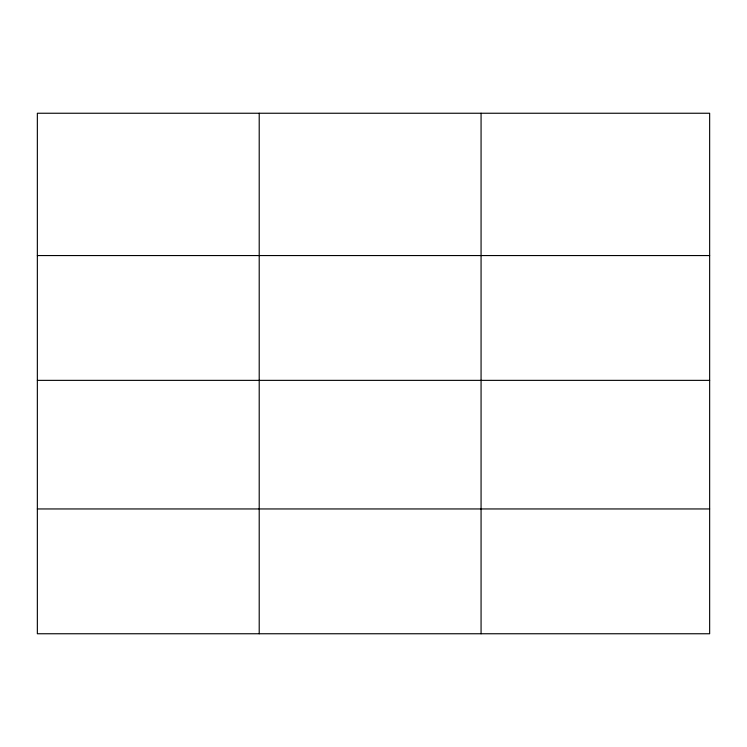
<?xml version="1.0" encoding="UTF-8"?>
<svg xmlns="http://www.w3.org/2000/svg" width="747" height="747" viewBox="0 0 747 747"><rect width="100%" height="100%" fill="white"/><g stroke="black" fill="none" stroke-linecap="round" stroke-linejoin="round"><path stroke-width="1.12" d="M709.65 380.363L709.65 113.245L37.35 113.245L37.35 633.755L709.65 633.755L709.65 380.363L37.35 380.363M37.35 255.558L709.65 255.558M37.35 508.95L709.65 508.95M481.068 113.245L481.068 633.755M259.209 113.245L259.209 633.755"/></g></svg>
